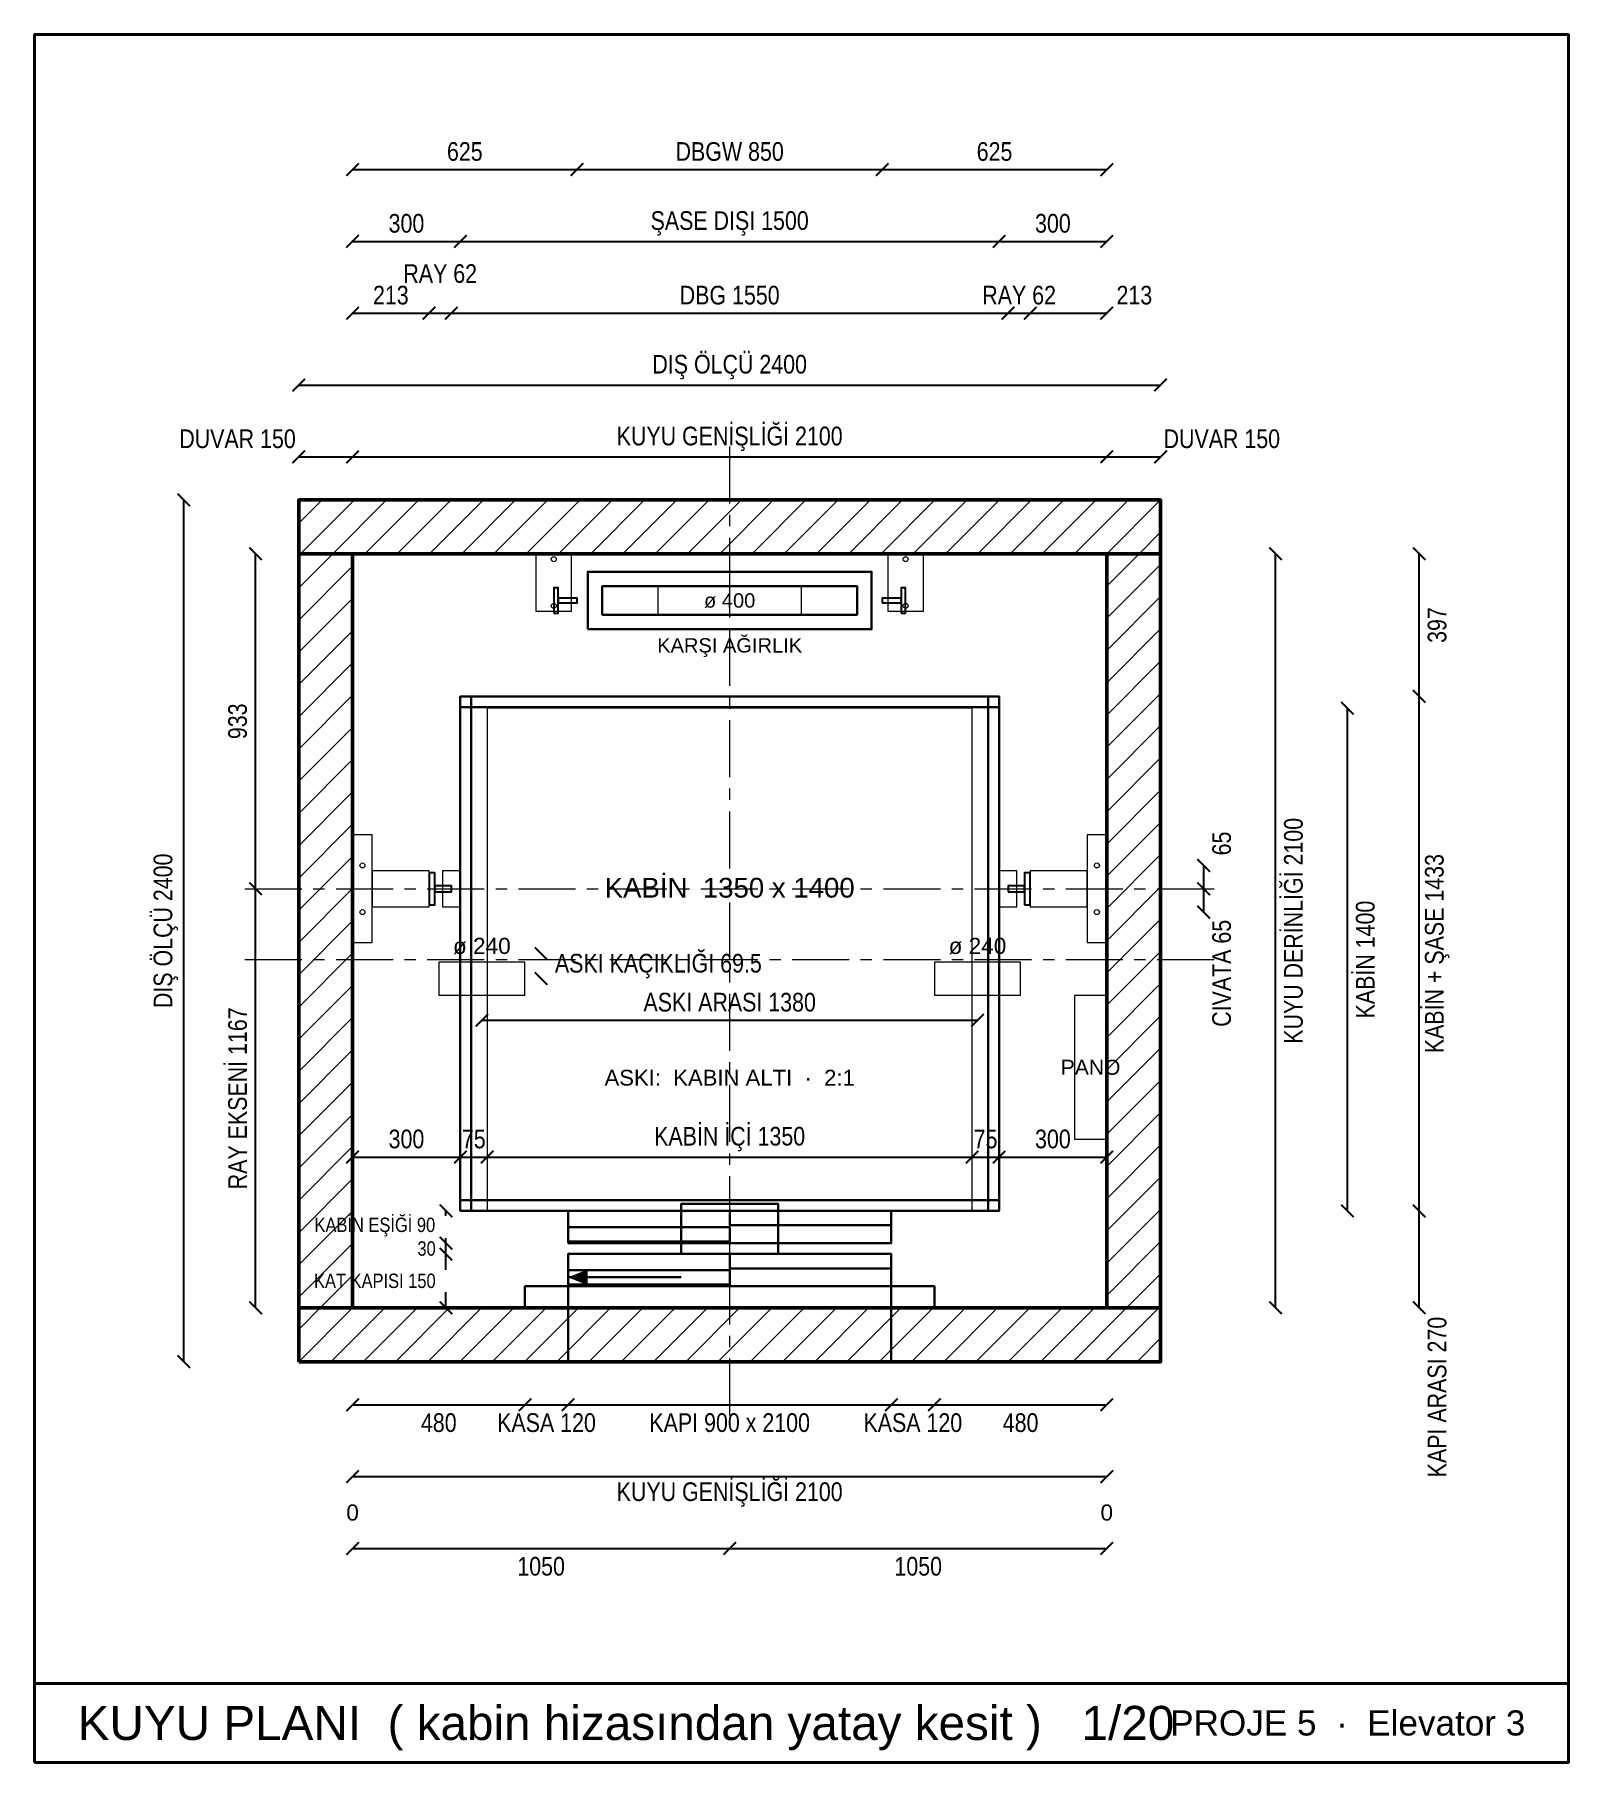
# Model space of a CAD drawing. Header units: millimetres. Extents: x -886 to 3386, y -1266 to 3546.
import ezdxf
from ezdxf.enums import TextEntityAlignment as Align

# ---------------------------------------------------------------- set-up
doc = ezdxf.new("R2010")
doc.units = ezdxf.units.MM
doc.linetypes.add('CENTER', pattern=[5.08, 3.175, -0.635, 0.635, -0.635])
for name, color, linetype, lineweight in [('AGIRLIK', 30, 'Continuous', 30), ('CERCEVE', 7, 'Continuous', 40), ('CIVATA', 3, 'Continuous', 13), ('EKSEN', 1, 'CENTER', 13), ('KABIN', 7, 'Continuous', 30), ('KABIN-IC', 6, 'Continuous', 20), ('KAPI', 30, 'Continuous', 30), ('KASNAK', 90, 'Continuous', 20), ('KONSOL', 3, 'Continuous', 18), ('KUYU-DUVAR', 7, 'Continuous', 50), ('KUYU-IC', 7, 'Continuous', 25), ('OLCU', 5, 'Continuous', 13), ('PANO', 150, 'Continuous', 20), ('PATEN', 200, 'Continuous', 20), ('RAY', 3, 'Continuous', 25), ('SASE', 6, 'Continuous', 30), ('TARAMA', 8, 'Continuous', 13), ('YAZI', 7, 'Continuous', 0)]:
    doc.layers.add(name, color=color, linetype=linetype, lineweight=lineweight)
doc.styles.add('ASANSOR', font='arial.ttf')
doc.styles.add('OpenSansCondensed-Light', font='OpenSansCondensed-Light.ttf')
doc.dimstyles.new('EZDXF', dxfattribs={"dimtxt": 0.25, "dimasz": 0.175, "dimexe": 0.375, "dimexo": 0.125, "dimgap": 0.1, "dimtad": 1, "dimlfac": 100, "dimzin": 12, "dimdsep": 46, "dimtxsty": 'OpenSansCondensed-Light', "dimblk": 'ARCHTICK', "dimcen": 2.5, "dimazin": 3, "dimtfac": 0.5, "dimtmove": 2, "dimatfit": 3})

# ---------------------------------------------------------------- blocks, each defined once
blk = doc.blocks.new('_ARCHTICK')
at = {"color": 0, "linetype": 'BYBLOCK', "const_width": 0.15}
blk.add_lwpolyline([(-0.5, -0.5), (0.5, 0.5)], dxfattribs=at)
blk = doc.blocks.new('*D39')
for p, q in [((260, 106.25), (260, 150)), ((260, 0), (260, 43.75))]:
    blk.add_line(p, q)
at = {"layer": 'Defpoints'}
for p in [(0, 150), (0, 0), (260, 0)]:
    blk.add_point(p, dxfattribs=at)
at = {"layer": 'OLCU', "xscale": 35, "yscale": 35}
for p, rotation in [((260, 150), 90), ((260, 0), 270)]:
    blk.add_blockref('_ARCHTICK', p, dxfattribs=dict(at, rotation=rotation))
at = {"layer": 'OLCU', "color": 5, "insert": (62, 75), "char_height": 40, "attachment_point": 5, "style": 'OpenSansCondensed-Light'}
blk.add_mtext('KAT KAPISI 150', dxfattribs=at)
blk = doc.blocks.new('*D40')
blk.add_line((260, 150), (260, 180))
at = {"layer": 'Defpoints'}
for p in [(0, 180), (0, 150), (260, 150)]:
    blk.add_point(p, dxfattribs=at)
at = {"layer": 'OLCU', "xscale": 35, "yscale": 35}
for p, rotation in [((260, 180), 270), ((260, 150), 90)]:
    blk.add_blockref('_ARCHTICK', p, dxfattribs=dict(at, rotation=rotation))
at = {"layer": 'OLCU', "color": 5, "insert": (206, 165), "char_height": 40, "attachment_point": 5, "style": 'OpenSansCondensed-Light'}
blk.add_mtext('30', dxfattribs=at)
blk = doc.blocks.new('*D41')
for p, q in [((260, 256.25), (260, 270)), ((260, 180), (260, 193.75))]:
    blk.add_line(p, q)
at = {"layer": 'Defpoints'}
for p in [(0, 270), (0, 180), (260, 180)]:
    blk.add_point(p, dxfattribs=at)
at = {"layer": 'OLCU', "xscale": 35, "yscale": 35}
for p, rotation in [((260, 270), 90), ((260, 180), 270)]:
    blk.add_blockref('_ARCHTICK', p, dxfattribs=dict(at, rotation=rotation))
at = {"layer": 'OLCU', "color": 5, "insert": (62, 225), "char_height": 40, "attachment_point": 5, "style": 'OpenSansCondensed-Light'}
blk.add_mtext('KABİN EŞİĞİ 90', dxfattribs=at)
blk = doc.blocks.new('*D43')
at = {"layer": 'Defpoints'}
for p in [(0, 986.5), (0, 917), (525, 917)]:
    blk.add_point(p, dxfattribs=at)
at = {"layer": 'OLCU', "xscale": 35, "yscale": 35}
for p, rotation in [((525, 986.5), 270), ((525, 917), 90)]:
    blk.add_blockref('_ARCHTICK', p, dxfattribs=dict(at, rotation=rotation))
at = {"layer": 'OLCU', "color": 5, "insert": (851.4, 951.75), "char_height": 52, "attachment_point": 5, "style": 'OpenSansCondensed-Light'}
blk.add_mtext('ASKI KAÇIKLIĞI 69.5', dxfattribs=at)

msp = doc.modelspace()

# ---------------------------------------------------------------- hatches: boundary and pattern name
at = {"layer": 'TARAMA'}
h = msp.add_hatch(dxfattribs=at)
h.set_pattern_fill('ANSI31', scale=20)
h.paths.add_polyline_path([(-150, 2100), (2250, 2100), (2250, 2250), (-150, 2250)])
h = msp.add_hatch(dxfattribs=at)
h.set_pattern_fill('ANSI31', scale=20)
h.paths.add_polyline_path([(-150, 0), (0, 0), (0, 2100), (-150, 2100)])
h = msp.add_hatch(dxfattribs=at)
h.set_pattern_fill('ANSI31', scale=20)
h.paths.add_polyline_path([(2100, 0), (2250, 0), (2250, 2100), (2100, 2100)])
h = msp.add_hatch(dxfattribs=at)
h.set_pattern_fill('ANSI31', scale=20)
h.paths.add_polyline_path([(-150, -150), (2250, -150), (2250, 0), (-150, 0)])

# ---------------------------------------------------------------- linework, layer by layer
at = {"layer": 'AGIRLIK', "ltscale": 50}
for points in [[(655, 1890), (1445, 1890), (1445, 2050), (655, 2050)], [(695, 1930), (1405, 1930), (1405, 2010), (695, 2010)]]:
    msp.add_lwpolyline(points, close=True, dxfattribs=at)
at = {"layer": 'CERCEVE', "ltscale": 50}
msp.add_line((-885.5, -1046), (3385.5, -1046), dxfattribs=at)
msp.add_lwpolyline([(-885.5, -1266), (3385.5, -1266), (3385.5, 3546), (-885.5, 3546)], close=True, dxfattribs=at)
at = {"layer": 'CIVATA', "ltscale": 50}
for centre in [(560, 2085), (1540, 2085), (560, 1955), (1540, 1955), (27.5, 1232), (2072.5, 1232), (27.5, 1102), (2072.5, 1102)]:
    msp.add_circle(centre, 7, dxfattribs=at)
at = {"layer": 'EKSEN', "linetype": 'CENTER', "ltscale": 50}
for p, q in [((1050, -300), (1050, 2400)), ((-300, 1167), (2400, 1167)), ((-300, 970), (2400, 970))]:
    msp.add_line(p, q, dxfattribs=at)
at = {"layer": 'KABIN', "ltscale": 50}
for points in [[(330, 270), (1770, 270), (1770, 1703), (330, 1703)], [(915, 150), (1185, 150), (1185, 290), (915, 290)], [(600, 180), (1500, 180), (1500, 270), (600, 270)]]:
    msp.add_lwpolyline(points, close=True, dxfattribs=at)
at = {"layer": 'KABIN-IC', "ltscale": 50}
msp.add_lwpolyline([(375, 270), (1725, 270), (1725, 1670), (375, 1670)], close=True, dxfattribs=at)
at = {"layer": 'KAPI'}
msp.add_line((915, 85), (600, 85), dxfattribs=at)
at = {"layer": 'KAPI', "ltscale": 50}
for points in [[(1050, 230), (1500, 230), (1500, 270), (1050, 270)], [(600, 185), (1050, 185), (1050, 225), (600, 225)], [(600, 60), (1500, 60), (1500, 150), (600, 150)], [(1050, 110), (1500, 110), (1500, 150), (1050, 150)], [(600, 65), (1050, 65), (1050, 105), (600, 105)], [(480, 0), (600, 0), (600, 60), (480, 60)], [(1500, 0), (1620, 0), (1620, 60), (1500, 60)], [(600, -150), (1500, -150), (1500, 0), (600, 0)]]:
    msp.add_lwpolyline(points, close=True, dxfattribs=at)
at = {"layer": 'KAPI'}
msp.add_solid([(600, 85), (655, 63), (655, 107)], dxfattribs=at)
at = {"layer": 'KASNAK', "ltscale": 50}
for points in [[(850, 1930), (1250, 1930), (1250, 2010), (850, 2010)], [(240, 871), (480, 871), (480, 963), (240, 963)], [(1620, 871), (1860, 871), (1860, 963), (1620, 963)]]:
    msp.add_lwpolyline(points, close=True, dxfattribs=at)
at = {"layer": 'KONSOL', "ltscale": 50}
for points in [[(510, 1940), (610, 1940), (610, 2100), (510, 2100)], [(1490, 1940), (1590, 1940), (1590, 2100), (1490, 2100)], [(0, 1017), (55, 1017), (55, 1317), (0, 1317)], [(2045, 1017), (2100, 1017), (2100, 1317), (2045, 1317)], [(55, 1117), (213, 1117), (213, 1217), (55, 1217)], [(1887, 1117), (2045, 1117), (2045, 1217), (1887, 1217)]]:
    msp.add_lwpolyline(points, close=True, dxfattribs=at)
at = {"layer": 'KUYU-DUVAR', "ltscale": 50}
for points in [[(-150, 2100), (2250, 2100), (2250, 2250), (-150, 2250)], [(-150, 0), (0, 0), (0, 2100), (-150, 2100)], [(2100, 0), (2250, 0), (2250, 2100), (2100, 2100)], [(-150, -150), (2250, -150), (2250, 0), (-150, 0)]]:
    msp.add_lwpolyline(points, close=True, dxfattribs=at)
at = {"layer": 'KUYU-IC', "ltscale": 50}
msp.add_lwpolyline([(0, 0), (2100, 0), (2100, 2100), (0, 2100)], close=True, dxfattribs=at)
at = {"layer": 'PANO', "ltscale": 50}
msp.add_lwpolyline([(2010, 470), (2100, 470), (2100, 870), (2010, 870)], close=True, dxfattribs=at)
at = {"layer": 'PATEN', "ltscale": 50}
for points in [[(250, 1117), (300, 1117), (300, 1217), (250, 1217)], [(1800, 1117), (1850, 1117), (1850, 1217), (1800, 1217)]]:
    msp.add_lwpolyline(points, close=True, dxfattribs=at)
at = {"layer": 'RAY', "ltscale": 50}
for points in [[(560, 1935), (572.6, 1935), (572.6, 2005), (560, 2005)], [(572.6, 1963.7), (625, 1963.7), (625, 1976.3), (572.6, 1976.3)], [(1475, 1963.7), (1527.4, 1963.7), (1527.4, 1976.3), (1475, 1976.3)], [(1527.4, 1935), (1540, 1935), (1540, 2005), (1527.4, 2005)], [(213, 1122.5), (229.02, 1122.5), (229.02, 1211.5), (213, 1211.5)], [(1870.98, 1122.5), (1887, 1122.5), (1887, 1211.5), (1870.98, 1211.5)], [(229.02, 1158.99), (275, 1158.99), (275, 1175.01), (229.02, 1175.01)], [(1825, 1158.99), (1870.98, 1158.99), (1870.98, 1175.01), (1825, 1175.01)]]:
    msp.add_lwpolyline(points, close=True, dxfattribs=at)
at = {"layer": 'SASE', "ltscale": 50}
for points in [[(300, 270), (330, 270), (330, 1703), (300, 1703)], [(300, 1673), (1800, 1673), (1800, 1703), (300, 1703)], [(1770, 270), (1800, 270), (1800, 1703), (1770, 1703)], [(300, 270), (1800, 270), (1800, 300), (300, 300)]]:
    msp.add_lwpolyline(points, close=True, dxfattribs=at)
at = {"layer": 'TARAMA', "ltscale": 50}
for points in [[(-150, 2100), (2250, 2100), (2250, 2250), (-150, 2250)], [(-150, 0), (0, 0), (0, 2100), (-150, 2100)], [(2100, 0), (2250, 0), (2250, 2100), (2100, 2100)], [(-150, -150), (2250, -150), (2250, 0), (-150, 0)]]:
    msp.add_lwpolyline(points, close=True, dxfattribs=at)

# ---------------------------------------------------------------- texts
at = {"layer": 'CERCEVE', "style": 'ASANSOR'}
msp.add_text('KUYU PLANI  ( kabin hizasından yatay kesit )   1/20', height=95, dxfattribs=at).set_placement((-765.5, -1156), align=Align.MIDDLE_LEFT)
msp.add_text('PROJE 5  ·  Elevator 3', height=70, dxfattribs=at).set_placement((3265.5, -1156), align=Align.MIDDLE_RIGHT)
at = {"layer": 'YAZI', "style": 'ASANSOR'}
for s, height, p in [('ø 400', 40, (1050, 1970)), ('KARŞI AĞIRLIK', 40, (1050, 1845)), ('KABİN  1350 x 1400', 55, (1050, 1170)), ('ø 240', 45, (360, 1008)), ('ø 240', 45, (1740, 1008)), ('PANO', 42, (2055, 670)), ('ASKI:  KABIN ALTI  ·  2:1', 44, (1050, 641)), ('0', 45, (0, -570)), ('0', 45, (2100, -570))]:
    msp.add_text(s, height=height, dxfattribs=at).set_placement(p, align=Align.MIDDLE_CENTER)

# ---------------------------------------------------------------- dimensions: what is measured, and where the dimension line sits
at = {"layer": 'OLCU'}
for base, p1, p2, location, text in [((625, 3170), (625, 0), (1475, 0), (1050, 3220), 'DBGW 850'), ((0, 3170), (0, 0), (625, 0), (312.5, 3220), '625'), ((1475, 3170), (1475, 0), (2100, 0), (1787.5, 3220), '625'), ((300, 2970), (300, 0), (1800, 0), (1050, 3020), 'ŞASE DIŞI 1500'), ((0, 2970), (0, 0), (300, 0), (150, 3020), '300'), ((1800, 2970), (1800, 0), (2100, 0), (1950, 3020), '300'), ((213, 2770), (213, 0), (275, 0), (244, 2880), 'RAY 62'), ((275, 2770), (275, 0), (1825, 0), (1050, 2820), 'DBG 1550'), ((1825, 2770), (1825, 0), (1887, 0), (1856, 2820), 'RAY 62'), ((0, 2770), (0, 0), (213, 0), (106.5, 2820), '213'), ((1887, 2770), (1887, 0), (2100, 0), (2176.8, 2820), '213'), ((-150, 2570), (-150, 0), (2250, 0), (1050, 2620), 'DIŞ ÖLÇÜ 2400'), ((0, 2370), (0, 0), (2100, 0), (1050, 2420), 'KUYU GENİŞLİĞİ 2100'), ((-150, 2370), (-150, 0), (0, 0), (-320.4, 2420), 'DUVAR 150'), ((2100, 2370), (2100, 0), (2250, 0), (2420.4, 2420), 'DUVAR 150'), ((360, 801), (360, 0), (1740, 0), (1050, 851), 'ASKI ARASI 1380'), ((375, 420), (375, 0), (1725, 0), (1050, 470), 'KABİN İÇİ 1350'), ((0, 420), (0, 0), (300, 0), (150, 470), '300'), ((300, 420), (300, 0), (375, 0), (337.5, 470), '75'), ((1725, 420), (1725, 0), (1800, 0), (1762.5, 470), '75'), ((1800, 420), (1800, 0), (2100, 0), (1950, 470), '300'), ((0, -270), (0, 0), (480, 0), (240, -320), '480'), ((0, -470), (0, 0), (2100, 0), (1050, -520), 'KUYU GENİŞLİĞİ 2100'), ((0, -670), (0, 0), (1050, 0), (525, -720), '1050'), ((480, -270), (480, 0), (600, 0), (540, -320), 'KASA 120'), ((600, -270), (600, 0), (1500, 0), (1050, -320), 'KAPI 900 x 2100'), ((1050, -670), (1050, 0), (2100, 0), (1575, -720), '1050'), ((1500, -270), (1500, 0), (1620, 0), (1560, -320), 'KASA 120'), ((1620, -270), (1620, 0), (2100, 0), (1860, -320), '480')]:
    msp.add_linear_dim(base=base, p1=p1, p2=p2, location=location, text=text, dimstyle='EZDXF', override={"dimtxt": 52, "dimasz": 35, "dimexe": 30, "dimexo": 25, "dimgap": 15, "dimse1": 1, "dimse2": 1, "dimclrt": 5, "dimtmove": 2}, dxfattribs=at).render()
for base, p1, p2, location, text in [((-470, -150), (0, -150), (0, 2250), (-520, 1050), 'DIŞ ÖLÇÜ 2400'), ((-270, 1167), (0, 1167), (0, 2100), (-320, 1633.5), '933'), ((2570, 0), (0, 0), (0, 2100), (2620, 1050), 'KUYU DERİNLİĞİ 2100'), ((2970, 1703), (0, 1703), (0, 2100), (3020, 1901.5), '397'), ((2970, 270), (0, 270), (0, 1703), (3020, 986.5), 'KABİN + ŞASE 1433'), ((2770, 270), (0, 270), (0, 1670), (2820, 970), 'KABİN 1400'), ((2370, 1167), (0, 1167), (0, 1232), (2420, 1293.2), '65'), ((-270, 0), (0, 0), (0, 1167), (-320, 583.5), 'RAY EKSENİ 1167'), ((2370, 1102), (0, 1102), (0, 1167), (2420, 931.6), 'CIVATA 65'), ((2970, 0), (0, 0), (0, 270), (3020, -248.4), 'KAPI ARASI 270')]:
    msp.add_linear_dim(base=base, p1=p1, p2=p2, angle=90, location=location, text=text, text_rotation=90, dimstyle='EZDXF', override={"dimtxt": 52, "dimasz": 35, "dimexe": 30, "dimexo": 25, "dimgap": 15, "dimse1": 1, "dimse2": 1, "dimclrt": 5, "dimtmove": 2}, dxfattribs=at).render()
for base, p1, p2, text, override, picture, middle in [((525, 917), (0, 917), (0, 986.5), 'ASKI KAÇIKLIĞI 69.5', {"dimtxt": 52, "dimasz": 35, "dimexe": 30, "dimexo": 25, "dimgap": 15, "dimse1": 1, "dimse2": 1, "dimclrt": 5, "dimtmove": 2}, '*D43', (851.4, 951.75)), ((260, 180), (0, 180), (0, 270), 'KABİN EŞİĞİ 90', {"dimtxt": 40, "dimasz": 35, "dimexe": 30, "dimexo": 25, "dimgap": 15, "dimse1": 1, "dimse2": 1, "dimclrt": 5, "dimtmove": 2}, '*D41', (62, 225)), ((260, 150), (0, 150), (0, 180), '30', {"dimtxt": 40, "dimasz": 35, "dimexe": 30, "dimexo": 25, "dimgap": 15, "dimse1": 1, "dimse2": 1, "dimclrt": 5, "dimtmove": 2}, '*D40', (206, 165)), ((260, 0), (0, 0), (0, 150), 'KAT KAPISI 150', {"dimtxt": 40, "dimasz": 35, "dimexe": 30, "dimexo": 25, "dimgap": 15, "dimse1": 1, "dimse2": 1, "dimclrt": 5, "dimtmove": 2}, '*D39', (62, 75))]:
    dim = msp.add_linear_dim(base=base, p1=p1, p2=p2, angle=90, text=text, dimstyle='EZDXF', override=override, dxfattribs=at)
    dim.commit()
    dim.dimension.update_dxf_attribs({"geometry": picture, "text_midpoint": middle, "dimtype": 160})

doc.saveas('drawing.dxf')
